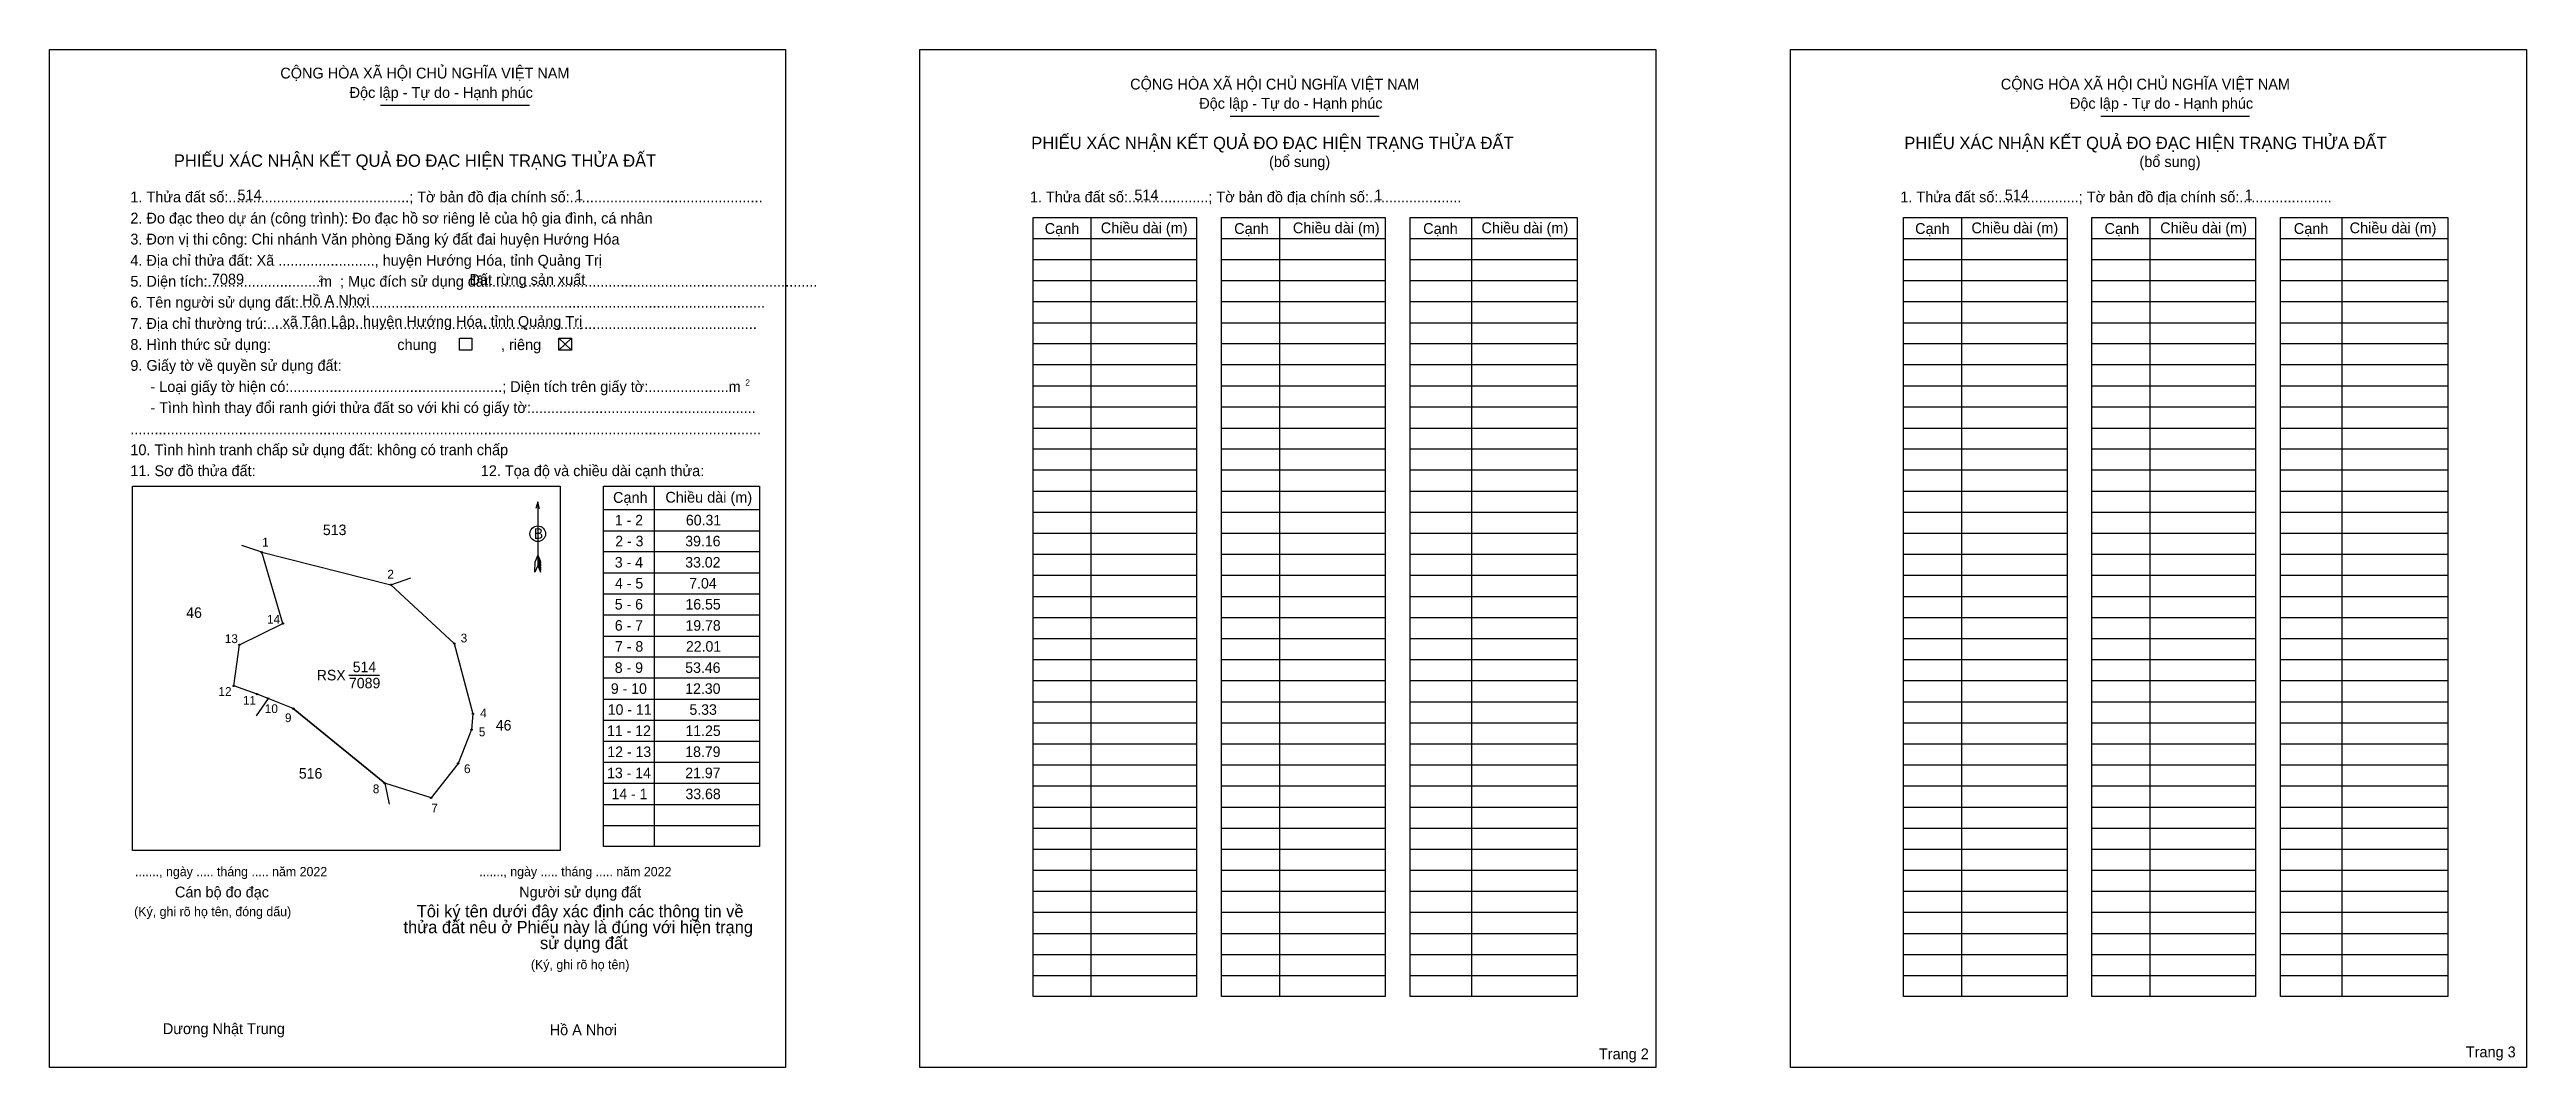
# Model space of a CAD drawing. Extents: x 544461 to 545583, y 1838377 to 1838838.
import ezdxf

# ---------------------------------------------------------------- set-up
doc = ezdxf.new("R2010")
doc.units = 0
for name, color, linetype in [('Level 1', 7, 'Continuous'), ('Level 10', 7, 'Continuous'), ('Level 11', 7, 'Continuous'), ('Level 13', 7, 'Continuous'), ('Level 2', 7, 'Continuous'), ('Level 25', 7, 'Continuous'), ('Level 27', 7, 'Continuous'), ('Level 36', 7, 'Continuous'), ('Level 48', 7, 'Continuous'), ('Level 50', 7, 'Continuous'), ('Level 52', 7, 'Continuous'), ('Level 55', 7, 'Continuous'), ('Level 6', 7, 'Continuous'), ('Level 9', 7, 'Continuous')]:
    doc.layers.add(name, color=color, linetype=linetype)

msp = doc.modelspace()

# ---------------------------------------------------------------- linework, layer by layer
at = {"layer": 'Level 1'}
for p, q in [((544460.9, 1838838.2), (544460.9, 1838838.2)), ((544855.1, 1838838.2), (544855.1, 1838838.2)), ((544610.8, 1838813), (544678.2, 1838813)), ((544995.6, 1838808.1), (545063, 1838808.1)), ((545389.9, 1838808.1), (545457.3, 1838808.1)), ((544932.5, 1838762.2), (544932.5, 1838409.3)), ((545017.9, 1838762.2), (545017.9, 1838409.3)), ((545104.9, 1838762.2), (545104.9, 1838409.3)), ((545326.8, 1838762.2), (545326.8, 1838409.3)), ((545412.1, 1838762.2), (545412.1, 1838409.3)), ((545499.1, 1838762.2), (545499.1, 1838409.3)), ((544906.3, 1838752.7), (544980.4, 1838752.7)), ((544906.3, 1838743.1), (544980.4, 1838743.1)), ((544991.7, 1838752.7), (545065.8, 1838752.7)), ((544991.7, 1838743.1), (545065.8, 1838743.1)), ((545077.1, 1838752.7), (545152.7, 1838752.7)), ((545077.1, 1838743.1), (545152.7, 1838743.1)), ((545300.5, 1838752.7), (545374.6, 1838752.7)), ((545300.5, 1838743.1), (545374.6, 1838743.1)), ((545385.9, 1838752.7), (545460, 1838752.7)), ((545385.9, 1838743.1), (545460, 1838743.1)), ((545471.3, 1838752.7), (545547, 1838752.7)), ((545471.3, 1838743.1), (545547, 1838743.1)), ((544906.3, 1838733.6), (544980.4, 1838733.6)), ((544991.7, 1838733.6), (545065.8, 1838733.6)), ((545077.1, 1838733.6), (545152.7, 1838733.6)), ((545300.5, 1838733.6), (545374.6, 1838733.6)), ((545385.9, 1838733.6), (545460, 1838733.6)), ((545471.3, 1838733.6), (545547, 1838733.6)), ((544906.3, 1838724.1), (544980.4, 1838724.1)), ((544991.7, 1838724.1), (545065.8, 1838724.1)), ((545077.1, 1838724.1), (545152.7, 1838724.1)), ((545300.5, 1838724.1), (545374.6, 1838724.1)), ((545385.9, 1838724.1), (545460, 1838724.1)), ((545471.3, 1838724.1), (545547, 1838724.1)), ((544906.3, 1838714.5), (544980.4, 1838714.5)), ((544991.7, 1838714.5), (545065.8, 1838714.5)), ((545077.1, 1838714.5), (545152.7, 1838714.5)), ((545300.5, 1838714.5), (545374.6, 1838714.5)), ((545385.9, 1838714.5), (545460, 1838714.5)), ((545471.3, 1838714.5), (545547, 1838714.5)), ((544691.5, 1838707.5), (544697.3, 1838702.1)), ((544691.5, 1838702.1), (544697.3, 1838707.5)), ((544906.3, 1838705), (544980.4, 1838705)), ((544991.7, 1838705), (545065.8, 1838705)), ((545077.1, 1838705), (545152.7, 1838705)), ((545300.5, 1838705), (545374.6, 1838705)), ((545385.9, 1838705), (545460, 1838705)), ((545471.3, 1838705), (545547, 1838705)), ((544906.3, 1838695.5), (544980.4, 1838695.5)), ((544991.7, 1838695.5), (545065.8, 1838695.5)), ((545077.1, 1838695.5), (545152.7, 1838695.5)), ((545300.5, 1838695.5), (545374.6, 1838695.5)), ((545385.9, 1838695.5), (545460, 1838695.5)), ((545471.3, 1838695.5), (545547, 1838695.5)), ((544906.3, 1838685.9), (544980.4, 1838685.9)), ((544906.3, 1838676.4), (544980.4, 1838676.4)), ((544991.7, 1838685.9), (545065.8, 1838685.9)), ((544991.7, 1838676.4), (545065.8, 1838676.4)), ((545077.1, 1838685.9), (545152.7, 1838685.9)), ((545077.1, 1838676.4), (545152.7, 1838676.4)), ((545300.5, 1838685.9), (545374.6, 1838685.9)), ((545300.5, 1838676.4), (545374.6, 1838676.4)), ((545385.9, 1838685.9), (545460, 1838685.9)), ((545385.9, 1838676.4), (545460, 1838676.4)), ((545471.3, 1838685.9), (545547, 1838685.9)), ((545471.3, 1838676.4), (545547, 1838676.4)), ((544906.3, 1838666.8), (544980.4, 1838666.8)), ((544991.7, 1838666.8), (545065.8, 1838666.8)), ((545077.1, 1838666.8), (545152.7, 1838666.8)), ((545300.5, 1838666.8), (545374.6, 1838666.8)), ((545385.9, 1838666.8), (545460, 1838666.8)), ((545471.3, 1838666.8), (545547, 1838666.8)), ((544906.3, 1838657.3), (544980.4, 1838657.3)), ((544991.7, 1838657.3), (545065.8, 1838657.3)), ((545077.1, 1838657.3), (545152.7, 1838657.3)), ((545300.5, 1838657.3), (545374.6, 1838657.3)), ((545385.9, 1838657.3), (545460, 1838657.3)), ((545471.3, 1838657.3), (545547, 1838657.3)), ((544906.3, 1838647.8), (544980.4, 1838647.8)), ((544991.7, 1838647.8), (545065.8, 1838647.8)), ((545077.1, 1838647.8), (545152.7, 1838647.8)), ((545300.5, 1838647.8), (545374.6, 1838647.8)), ((545385.9, 1838647.8), (545460, 1838647.8)), ((545471.3, 1838647.8), (545547, 1838647.8)), ((544498.4, 1838640.5), (544498.4, 1838640.5)), ((544682, 1838633.3), (544682, 1838604.5)), ((544734.7, 1838640.5), (544734.7, 1838477.2)), ((544906.3, 1838638.2), (544980.4, 1838638.2)), ((544991.7, 1838638.2), (545065.8, 1838638.2)), ((545077.1, 1838638.2), (545152.7, 1838638.2)), ((545300.5, 1838638.2), (545374.6, 1838638.2)), ((545385.9, 1838638.2), (545460, 1838638.2)), ((545471.3, 1838638.2), (545547, 1838638.2)), ((544711.8, 1838629.9), (544782.5, 1838629.9)), ((544711.8, 1838620.3), (544782.5, 1838620.3)), ((544906.3, 1838628.7), (544980.4, 1838628.7)), ((544906.3, 1838619.1), (544980.4, 1838619.1)), ((544991.7, 1838628.7), (545065.8, 1838628.7)), ((544991.7, 1838619.1), (545065.8, 1838619.1)), ((545077.1, 1838628.7), (545152.7, 1838628.7)), ((545077.1, 1838619.1), (545152.7, 1838619.1)), ((545300.5, 1838628.7), (545374.6, 1838628.7)), ((545300.5, 1838619.1), (545374.6, 1838619.1)), ((545385.9, 1838628.7), (545460, 1838628.7)), ((545385.9, 1838619.1), (545460, 1838619.1)), ((545471.3, 1838628.7), (545547, 1838628.7)), ((545471.3, 1838619.1), (545547, 1838619.1)), ((544682, 1838609.2), (544680.8, 1838606.3)), ((544682, 1838609.2), (544683.2, 1838606.3)), ((544682, 1838608.8), (544683.2, 1838605.9)), ((544682, 1838608.4), (544683.2, 1838605.5)), ((544682, 1838608), (544683.2, 1838605)), ((544711.8, 1838610.8), (544782.5, 1838610.8)), ((544906.3, 1838609.6), (544980.4, 1838609.6)), ((544991.7, 1838609.6), (545065.8, 1838609.6)), ((545077.1, 1838609.6), (545152.7, 1838609.6)), ((545300.5, 1838609.6), (545374.6, 1838609.6)), ((545385.9, 1838609.6), (545460, 1838609.6)), ((545471.3, 1838609.6), (545547, 1838609.6)), ((544680.7, 1838601.5), (544680.8, 1838606.3)), ((544682, 1838604.5), (544680.7, 1838601.5)), ((544682, 1838607.6), (544683.2, 1838604.6)), ((544682, 1838607.2), (544683.2, 1838604.2)), ((544682, 1838606.7), (544683.2, 1838603.7)), ((544682, 1838606.3), (544683.2, 1838603.3)), ((544682, 1838605.9), (544683.2, 1838602.9)), ((544682, 1838605.5), (544683.2, 1838602.5)), ((544682, 1838605.1), (544683.2, 1838602)), ((544682, 1838604.5), (544683.2, 1838601.5)), ((544683.2, 1838601.5), (544683.2, 1838606.3)), ((544711.8, 1838601.2), (544782.5, 1838601.2)), ((544906.3, 1838600.1), (544980.4, 1838600.1)), ((544991.7, 1838600.1), (545065.8, 1838600.1)), ((545077.1, 1838600.1), (545152.7, 1838600.1)), ((545300.5, 1838600.1), (545374.6, 1838600.1)), ((545385.9, 1838600.1), (545460, 1838600.1)), ((545471.3, 1838600.1), (545547, 1838600.1)), ((544711.8, 1838591.7), (544782.5, 1838591.7)), ((544906.3, 1838590.5), (544980.4, 1838590.5)), ((544991.7, 1838590.5), (545065.8, 1838590.5)), ((545077.1, 1838590.5), (545152.7, 1838590.5)), ((545300.5, 1838590.5), (545374.6, 1838590.5)), ((545385.9, 1838590.5), (545460, 1838590.5)), ((545471.3, 1838590.5), (545547, 1838590.5)), ((544711.8, 1838582.2), (544782.5, 1838582.2)), ((544906.3, 1838581), (544980.4, 1838581)), ((544991.7, 1838581), (545065.8, 1838581)), ((545077.1, 1838581), (545152.7, 1838581)), ((545300.5, 1838581), (545374.6, 1838581)), ((545385.9, 1838581), (545460, 1838581)), ((545471.3, 1838581), (545547, 1838581)), ((544711.8, 1838572.6), (544782.5, 1838572.6)), ((544711.8, 1838563.1), (544782.5, 1838563.1)), ((544906.3, 1838571.5), (544980.4, 1838571.5)), ((544991.7, 1838571.5), (545065.8, 1838571.5)), ((545077.1, 1838571.5), (545152.7, 1838571.5)), ((545300.5, 1838571.5), (545374.6, 1838571.5)), ((545385.9, 1838571.5), (545460, 1838571.5)), ((545471.3, 1838571.5), (545547, 1838571.5)), ((544711.8, 1838553.6), (544782.5, 1838553.6)), ((544906.3, 1838561.9), (544980.4, 1838561.9)), ((544906.3, 1838552.4), (544980.4, 1838552.4)), ((544991.7, 1838561.9), (545065.8, 1838561.9)), ((544991.7, 1838552.4), (545065.8, 1838552.4)), ((545077.1, 1838561.9), (545152.7, 1838561.9)), ((545077.1, 1838552.4), (545152.7, 1838552.4)), ((545300.5, 1838561.9), (545374.6, 1838561.9)), ((545300.5, 1838552.4), (545374.6, 1838552.4)), ((545385.9, 1838561.9), (545460, 1838561.9)), ((545385.9, 1838552.4), (545460, 1838552.4)), ((545471.3, 1838561.9), (545547, 1838561.9)), ((545471.3, 1838552.4), (545547, 1838552.4)), ((544711.8, 1838544), (544782.5, 1838544)), ((544906.3, 1838542.8), (544980.4, 1838542.8)), ((544991.7, 1838542.8), (545065.8, 1838542.8)), ((545077.1, 1838542.8), (545152.7, 1838542.8)), ((545300.5, 1838542.8), (545374.6, 1838542.8)), ((545385.9, 1838542.8), (545460, 1838542.8)), ((545471.3, 1838542.8), (545547, 1838542.8)), ((544711.8, 1838534.5), (544782.5, 1838534.5)), ((544906.3, 1838533.3), (544980.4, 1838533.3)), ((544991.7, 1838533.3), (545065.8, 1838533.3)), ((545077.1, 1838533.3), (545152.7, 1838533.3)), ((545300.5, 1838533.3), (545374.6, 1838533.3)), ((545385.9, 1838533.3), (545460, 1838533.3)), ((545471.3, 1838533.3), (545547, 1838533.3)), ((544711.8, 1838524.9), (544782.5, 1838524.9)), ((544906.3, 1838523.8), (544980.4, 1838523.8)), ((544991.7, 1838523.8), (545065.8, 1838523.8)), ((545077.1, 1838523.8), (545152.7, 1838523.8)), ((545300.5, 1838523.8), (545374.6, 1838523.8)), ((545385.9, 1838523.8), (545460, 1838523.8)), ((545471.3, 1838523.8), (545547, 1838523.8)), ((544711.8, 1838515.4), (544782.5, 1838515.4)), ((544906.3, 1838514.2), (544980.4, 1838514.2)), ((544991.7, 1838514.2), (545065.8, 1838514.2)), ((545077.1, 1838514.2), (545152.7, 1838514.2)), ((545300.5, 1838514.2), (545374.6, 1838514.2)), ((545385.9, 1838514.2), (545460, 1838514.2)), ((545471.3, 1838514.2), (545547, 1838514.2)), ((544711.8, 1838505.9), (544782.5, 1838505.9)), ((544711.8, 1838496.3), (544782.5, 1838496.3)), ((544906.3, 1838504.7), (544980.4, 1838504.7)), ((544991.7, 1838504.7), (545065.8, 1838504.7)), ((545077.1, 1838504.7), (545152.7, 1838504.7)), ((545300.5, 1838504.7), (545374.6, 1838504.7)), ((545385.9, 1838504.7), (545460, 1838504.7)), ((545471.3, 1838504.7), (545547, 1838504.7)), ((544711.8, 1838486.8), (544782.5, 1838486.8)), ((544906.3, 1838495.1), (544980.4, 1838495.1)), ((544906.3, 1838485.6), (544980.4, 1838485.6)), ((544991.7, 1838495.1), (545065.8, 1838495.1)), ((544991.7, 1838485.6), (545065.8, 1838485.6)), ((545077.1, 1838495.1), (545152.7, 1838495.1)), ((545077.1, 1838485.6), (545152.7, 1838485.6)), ((545300.5, 1838495.1), (545374.6, 1838495.1)), ((545300.5, 1838485.6), (545374.6, 1838485.6)), ((545385.9, 1838495.1), (545460, 1838495.1)), ((545385.9, 1838485.6), (545460, 1838485.6)), ((545471.3, 1838495.1), (545547, 1838495.1)), ((545471.3, 1838485.6), (545547, 1838485.6)), ((544692.2, 1838475.4), (544692.2, 1838475.4)), ((544906.3, 1838476.1), (544980.4, 1838476.1)), ((544991.7, 1838476.1), (545065.8, 1838476.1)), ((545077.1, 1838476.1), (545152.7, 1838476.1)), ((545300.5, 1838476.1), (545374.6, 1838476.1)), ((545385.9, 1838476.1), (545460, 1838476.1)), ((545471.3, 1838476.1), (545547, 1838476.1)), ((544906.3, 1838466.5), (544980.4, 1838466.5)), ((544991.7, 1838466.5), (545065.8, 1838466.5)), ((545077.1, 1838466.5), (545152.7, 1838466.5)), ((545300.5, 1838466.5), (545374.6, 1838466.5)), ((545385.9, 1838466.5), (545460, 1838466.5)), ((545471.3, 1838466.5), (545547, 1838466.5)), ((544906.3, 1838457), (544980.4, 1838457)), ((544991.7, 1838457), (545065.8, 1838457)), ((545077.1, 1838457), (545152.7, 1838457)), ((545300.5, 1838457), (545374.6, 1838457)), ((545385.9, 1838457), (545460, 1838457)), ((545471.3, 1838457), (545547, 1838457)), ((544906.3, 1838447.5), (544980.4, 1838447.5)), ((544991.7, 1838447.5), (545065.8, 1838447.5)), ((545077.1, 1838447.5), (545152.7, 1838447.5)), ((545300.5, 1838447.5), (545374.6, 1838447.5)), ((545385.9, 1838447.5), (545460, 1838447.5)), ((545471.3, 1838447.5), (545547, 1838447.5)), ((544906.3, 1838437.9), (544980.4, 1838437.9)), ((544906.3, 1838428.4), (544980.4, 1838428.4)), ((544991.7, 1838437.9), (545065.8, 1838437.9)), ((544991.7, 1838428.4), (545065.8, 1838428.4)), ((545077.1, 1838437.9), (545152.7, 1838437.9)), ((545077.1, 1838428.4), (545152.7, 1838428.4)), ((545300.5, 1838437.9), (545374.6, 1838437.9)), ((545300.5, 1838428.4), (545374.6, 1838428.4)), ((545385.9, 1838437.9), (545460, 1838437.9)), ((545385.9, 1838428.4), (545460, 1838428.4)), ((545471.3, 1838437.9), (545547, 1838437.9)), ((545471.3, 1838428.4), (545547, 1838428.4)), ((544906.3, 1838418.8), (544980.4, 1838418.8)), ((544991.7, 1838418.8), (545065.8, 1838418.8)), ((545077.1, 1838418.8), (545152.7, 1838418.8)), ((545300.5, 1838418.8), (545374.6, 1838418.8)), ((545385.9, 1838418.8), (545460, 1838418.8)), ((545471.3, 1838418.8), (545547, 1838418.8)), ((544794.2, 1838377.2), (544794.2, 1838377.2)), ((545188.4, 1838377.2), (545188.4, 1838377.2))]:
    msp.add_line(p, q, dxfattribs=at)
for points in [[(544906.3, 1838762.2), (544980.4, 1838762.2), (544980.4, 1838409.3), (544906.3, 1838409.3)], [(544991.7, 1838762.2), (545065.8, 1838762.2), (545065.8, 1838409.3), (544991.7, 1838409.3)], [(545077.1, 1838762.2), (545152.7, 1838762.2), (545152.7, 1838409.3), (545077.1, 1838409.3)], [(545300.5, 1838762.2), (545374.6, 1838762.2), (545374.6, 1838409.3), (545300.5, 1838409.3)], [(545385.9, 1838762.2), (545460, 1838762.2), (545460, 1838409.3), (545385.9, 1838409.3)], [(545471.3, 1838762.2), (545547, 1838762.2), (545547, 1838409.3), (545471.3, 1838409.3)], [(544498.4, 1838640.5), (544692.2, 1838640.5), (544692.2, 1838475.4), (544498.4, 1838475.4)], [(544711.8, 1838640.5), (544782.5, 1838640.5), (544782.5, 1838477.2), (544711.8, 1838477.2)]]:
    msp.add_lwpolyline(points, close=True, dxfattribs=at)
msp.add_lwpolyline([(544682.8, 1838630.3), (544682, 1838633.3), (544681.1, 1838630.3)], dxfattribs=at)
msp.add_circle((544682, 1838618.9), 3.52, dxfattribs=at)
at = {"layer": 'Level 10'}
msp.add_lwpolyline([(544544.3, 1838550), (544546.9, 1838568.6), (544566.6, 1838578.3), (544557, 1838610.5), (544615.5, 1838595.8), (544644.2, 1838569.2), (544652.6, 1838537.3), (544652, 1838530.2), (544645.9, 1838514.9), (544633.7, 1838499.3), (544612.7, 1838505.9), (544571.3, 1838539.7), (544559.9, 1838544.3), (544554.9, 1838546.3)], close=True, dxfattribs=at)
at = {"layer": 'Level 11'}
for centre in [(544557, 1838610.5), (544615.5, 1838595.8), (544566.6, 1838578.3), (544546.9, 1838568.6), (544644.2, 1838569.2), (544544.3, 1838550), (544544.3, 1838550), (544554.9, 1838546.3), (544559.9, 1838544.3), (544571.3, 1838539.7), (544652, 1838530.2), (544652.6, 1838537.3), (544645.9, 1838514.9), (544612.7, 1838505.9), (544633.7, 1838499.3)]:
    msp.add_circle(centre, 0.318, dxfattribs=at)
at = {"layer": 'Level 2'}
for points in [[(544460.9, 1838838.2), (544794.2, 1838838.2), (544794.2, 1838377.2), (544460.9, 1838377.2)], [(544855.1, 1838838.2), (545188.4, 1838838.2), (545188.4, 1838377.2), (544855.1, 1838377.2)], [(545249.4, 1838838.2), (545582.7, 1838838.2), (545582.7, 1838377.2), (545249.4, 1838377.2)]]:
    msp.add_lwpolyline(points, close=True, dxfattribs=at)
at = {"layer": 'Level 25'}
for p, q in [((544554.9, 1838546.3), (544544.3, 1838550)), ((544571.3, 1838539.7), (544612.7, 1838505.9)), ((544645.9, 1838514.9), (544633.7, 1838499.3))]:
    msp.add_line(p, q, dxfattribs=at)
at = {"layer": 'Level 27'}
for p, q in [((544557, 1838610.5), (544548, 1838613.6)), ((544615.5, 1838595.8), (544624.5, 1838598.9)), ((544559.9, 1838544.3), (544554.5, 1838536.4)), ((544612.7, 1838505.9), (544614.7, 1838496.5))]:
    msp.add_line(p, q, dxfattribs=at)
at = {"layer": 'Level 50'}
for points in [[(544646.5, 1838707.5), (544652.2, 1838707.5), (544652.2, 1838702.1), (544646.5, 1838702.1)], [(544691.5, 1838707.5), (544697.3, 1838707.5), (544697.3, 1838702.1), (544691.5, 1838702.1)]]:
    msp.add_lwpolyline(points, close=True, dxfattribs=at)
at = {"layer": 'Level 9'}
msp.add_line((544596.5, 1838554.9), (544610.3, 1838554.9), dxfattribs=at)

# ---------------------------------------------------------------- texts
at = {"layer": 'Level 1'}
for s, height, p in [('CỘNG HÒA XÃ HỘI CHỦ NGHĨA VIỆT NAM', 4.896, (544565.4, 1838825.1)), ('Độc lập - Tự do - Hạnh phúc', 4.896, (544596.8, 1838816.3)), ('CỘNG HÒA XÃ HỘI CHỦ NGHĨA VIỆT NAM', 4.896, (544950.3, 1838820.1)), ('CỘNG HÒA XÃ HỘI CHỦ NGHĨA VIỆT NAM', 4.896, (545344.6, 1838820.1)), ('Độc lập - Tự do - Hạnh phúc', 4.896, (544981.6, 1838811.4)), ('Độc lập - Tự do - Hạnh phúc', 4.896, (545375.9, 1838811.4)), ('PHIẾU XÁC NHẬN KẾT QUẢ ĐO ĐẠC HIỆN TRẠNG THỬA ĐẤT', 5.596, (544905.5, 1838793.1)), ('PHIẾU XÁC NHẬN KẾT QUẢ ĐO ĐẠC HIỆN TRẠNG THỬA ĐẤT', 5.596, (545300.9, 1838793.1)), ('PHIẾU XÁC NHẬN KẾT QUẢ ĐO ĐẠC HIỆN TRẠNG THỬA ĐẤT', 5.596, (544517.2, 1838785.1)), ('(bổ sung)', 4.9, (545013.2, 1838785)), ('(bổ sung)', 4.9, (545407.4, 1838785)), ('1. Thửa đất số:.............................................; Tờ bản đồ địa chính số:................................................', 4.896, (544497.5, 1838769)), ('1. Thửa đất số:....................; Tờ bản đồ địa chính số:.......................', 4.896, (544904.9, 1838769)), ('1. Thửa đất số:....................; Tờ bản đồ địa chính số:.......................', 4.896, (545299.1, 1838769)), ('3. Đơn vị thi công: Chi nhánh Văn phòng Đăng ký đất đai huyện Hướng Hóa', 4.896, (544497.5, 1838749.9)), ('2. Đo đạc theo dự án (công trình): Đo đạc hồ sơ riêng lẻ của hộ gia đình, cá nhân', 4.896, (544497.5, 1838759.4)), ('Cạnh', 4.9, (544911.6, 1838754.7)), ('Chiều dài (m)', 4.896, (544937, 1838755)), ('Cạnh', 4.9, (544997.4, 1838754.7)), ('Chiều dài (m)', 4.896, (545024, 1838755)), ('Cạnh', 4.9, (545083, 1838754.7)), ('Chiều dài (m)', 4.896, (545109.4, 1838755)), ('Cạnh', 4.9, (545305.8, 1838754.7)), ('Chiều dài (m)', 4.896, (545331.3, 1838755)), ('Cạnh', 4.9, (545391.6, 1838754.7)), ('Chiều dài (m)', 4.896, (545416.8, 1838755)), ('Cạnh', 4.9, (545477.3, 1838754.7)), ('Chiều dài (m)', 4.896, (545502.6, 1838755)), ('4. Địa chỉ thửa đất: Xã ........................, huyện Hướng Hóa, tỉnh Quảng Trị', 4.896, (544497.5, 1838740.3)), ('5. Diện tích:............................m  ; Mục đích sử dụng đất:.................................................................................', 4.896, (544497.5, 1838730.8)), ('2', 2.8, (544582.7, 1838733)), ('6. Tên người sử dụng đất:....................................................................................................................', 4.896, (544497.5, 1838721.3)), ('7. Địa chỉ thường trú:..........................................................................................................................', 4.896, (544497.5, 1838711.7)), ('9. Giấy tờ về quyền sử dụng đất:', 4.896, (544497.5, 1838692.7)), ('chung                , riêng', 4.896, (544618.4, 1838702.1)), ('     - Loại giấy tờ hiện có:.....................................................; Diện tích trên giấy tờ:....................m', 4.896, (544497.5, 1838683.1)), ('2', 2.8, (544776, 1838686)), ('     - Tình hình thay đổi ranh giới thửa đất so với khi có giấy tờ:........................................................', 4.896, (544497.5, 1838673.6)), ('.............................................................................................................................................................', 4.896, (544497.5, 1838664)), ('10. Tình hình tranh chấp sử dụng đất: không có tranh chấp', 4.896, (544497.5, 1838654.5)), ('11. Sơ đồ thửa đất:', 4.896, (544497.5, 1838645)), ('12. Tọa độ và chiều dài cạnh thửa:', 4.896, (544656.2, 1838645)), ('Cạnh', 4.9, (544716.1, 1838632.9)), ('Chiều dài (m)', 4.896, (544739.8, 1838633)), ('B', 4.77, (544680.2, 1838616.6)), ('......., ngày ..... tháng ..... năm 2022', 4.197, (544499.6, 1838463.8)), ('......., ngày ..... tháng ..... năm 2022', 4.197, (544655.5, 1838463.8)), ('Cán bộ đo đạc', 4.896, (544517.7, 1838454.2)), ('Tôi ký tên dưới đây xác định các thông tin về', 5.564, (544627.2, 1838445.2)), ('Người sử dụng đất', 4.896, (544673.6, 1838454.2)), ('(Ký, ghi rõ họ tên, đóng dấu)', 4.197, (544499.2, 1838445.7)), ('thửa đất nêu ở Phiếu này là đúng với hiện trạng', 5.564, (544621.2, 1838438)), ('sử dụng đất', 5.564, (544683, 1838430.8)), ('(Ký, ghi rõ họ tên)', 4.197, (544678.9, 1838421.7)), ('Dương Nhật Trung', 4.896, (544512.2, 1838392.3)), ('Trang 2', 4.9, (545162.6, 1838380.9)), ('Trang 3', 4.9, (545555.2, 1838381.8))]:
    msp.add_text(s, height=height, dxfattribs=at).set_placement(p)
at = {"layer": 'Level 13'}
for s, p in [('RSX', (544581.9, 1838552.5)), ('7089', (544596.5, 1838548.9)), ('514', (544598.2, 1838556.2))]:
    msp.add_text(s, height=4.77, dxfattribs=at).set_placement(p)
at = {"layer": 'Level 36'}
for s, p in [('513', (544584.7, 1838618.3)), ('46', (544522.8, 1838580.8)), ('46', (544663, 1838529.8)), ('516', (544573.8, 1838508))]:
    msp.add_text(s, height=4.77, dxfattribs=at).set_placement(p)
at = {"layer": 'Level 48'}
msp.add_text('8. Hình thức sử dụng:', height=4.896, dxfattribs=at).set_placement((544497.5, 1838702.2))
at = {"layer": 'Level 52'}
for s, p in [('1 - 2', (544716.9, 1838622.7)), ('60.31', (544749.1, 1838622.7)), ('3 - 4', (544716.9, 1838603.6)), ('2 - 3', (544717.1, 1838613.2)), ('39.16', (544748.8, 1838613.2)), ('33.02', (544748.8, 1838603.6)), ('4 - 5', (544717, 1838594.1)), ('7.04', (544750.6, 1838594.1)), ('5 - 6', (544716.9, 1838584.6)), ('16.55', (544748.9, 1838584.6)), ('6 - 7', (544716.9, 1838575)), ('19.78', (544748.9, 1838575)), ('7 - 8', (544717, 1838565.5)), ('22.01', (544749.1, 1838565.5)), ('8 - 9', (544716.9, 1838555.9)), ('53.46', (544748.8, 1838555.9)), ('10 - 11', (544713.7, 1838536.9)), ('9 - 10', (544715.1, 1838546.4)), ('12.30', (544748.8, 1838546.4)), ('5.33', (544750.7, 1838536.9)), ('11 - 12', (544713.4, 1838527.3)), ('11.25', (544748.9, 1838527.3)), ('12 - 13', (544713.5, 1838517.8)), ('18.79', (544748.8, 1838517.8)), ('13 - 14', (544713.4, 1838508.2)), ('21.97', (544748.8, 1838508.2)), ('14 - 1', (544715.4, 1838498.7)), ('33.68', (544748.9, 1838498.7))]:
    msp.add_text(s, height=4.77, dxfattribs=at).set_placement(p)
at = {"layer": 'Level 55'}
for s, p in [('1', (544556.9, 1838610.5)), ('2', (544615.4, 1838595.8)), ('14', (544566.5, 1838578.3)), ('13', (544546.8, 1838568.6)), ('3', (544644.1, 1838569.2)), ('12', (544544.2, 1838550)), ('11', (544554.8, 1838546.3)), ('10', (544559.7, 1838544.3)), ('9', (544571.2, 1838539.7)), ('5', (544651.9, 1838530.2)), ('4', (544652.5, 1838537.3)), ('6', (544645.8, 1838514.9)), ('8', (544612.6, 1838505.9)), ('7', (544633.6, 1838499.3))]:
    msp.add_text(s, height=0.159, dxfattribs=at).set_placement(p)
at = {"layer": 'Level 6'}
for s, height, p in [('514', 4.9, (544546, 1838769.9)), ('1', 4.9, (544698.9, 1838769.9)), ('514', 4.9, (544952.2, 1838769.9)), ('1', 4.9, (545060.9, 1838769.9)), ('514', 4.9, (545346.4, 1838769.9)), ('1', 4.9, (545455.1, 1838769.9)), ('7089', 4.9, (544534.4, 1838731.8)), ('Đất rừng sản xuất', 4.896, (544651.1, 1838731.6)), ('Hồ A Nhơi', 4.9, (544575.3, 1838722.2)), (', xã Tân Lập, huyện Hướng Hóa, tỉnh Quảng Trị', 4.896, (544562.8, 1838712.6)), ('Hồ A Nhơi', 4.9, (544687.4, 1838391.8))]:
    msp.add_text(s, height=height, dxfattribs=at).set_placement(p)
at = {"layer": 'Level 9'}
for s, p in [('1', (544557.2, 1838613.1)), ('2', (544613.9, 1838598.6)), ('14', (544559.4, 1838578.2)), ('13', (544540.3, 1838569.4)), ('3', (544647.1, 1838569.7)), ('12', (544537.4, 1838545.5)), ('11', (544548.5, 1838541.5)), ('10', (544558.4, 1838537.7)), ('9', (544567.5, 1838533.6)), ('5', (544655.3, 1838527.2)), ('4', (544655.9, 1838535.7)), ('6', (544648.6, 1838510.5)), ('8', (544607.3, 1838501.4)), ('7', (544633.8, 1838492.7))]:
    msp.add_text(s, height=3.97, dxfattribs=at).set_placement(p)

doc.saveas('drawing.dxf')
